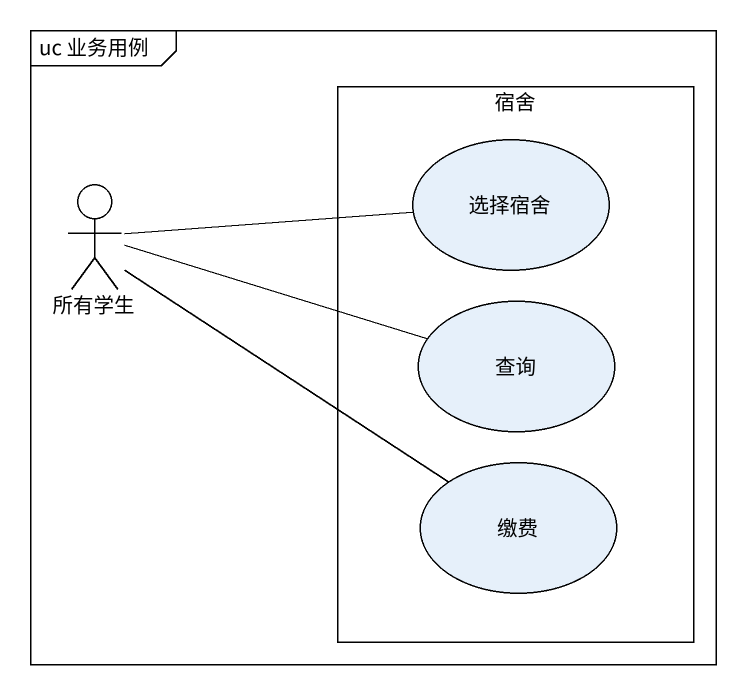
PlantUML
@startuml
mainframe uc 业务用例
rectangle 宿舍 {
  usecase 选择宿舍
  usecase 查询
  usecase 缴费
}
actor 所有学生
所有学生 -right- 选择宿舍
所有学生 -right- 查询
所有学生 -right- 缴费
@enduml
